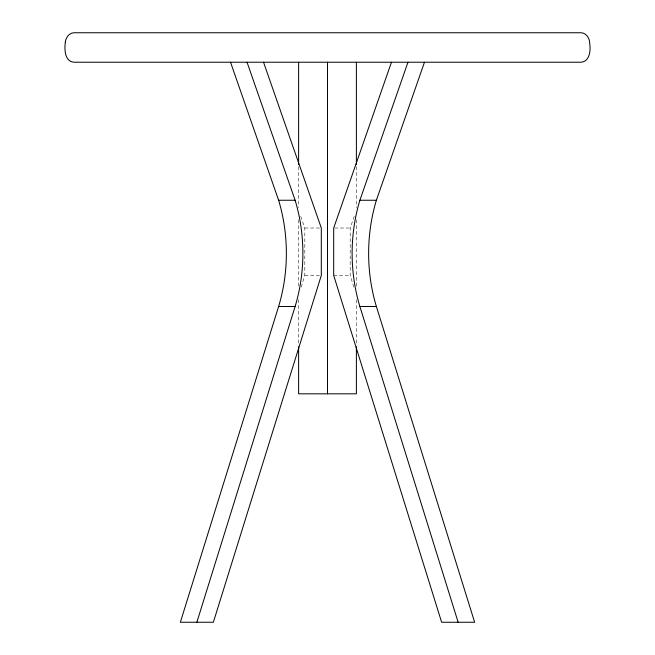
<?xml version="1.0" encoding="UTF-8"?>
<svg xmlns="http://www.w3.org/2000/svg" width="655" height="655" viewBox="0 0 655 655"><rect width="100%" height="100%" fill="white"/><g stroke="black" fill="none" stroke-linecap="round" stroke-linejoin="round"><path stroke-width="0.49" stroke-dasharray="3.27 2.46" d="M301.153 287.119L304.804 275.395L304.804 228.022L300.44 215.487M353.847 287.119L350.196 275.395L350.196 228.022L354.56 215.487M304.804 228.022L320.336 228.022M334.664 228.022L350.196 228.022M304.804 275.395L321.31 275.395M333.69 275.395L350.196 275.395M356.385 166.616L356.385 207.553M356.385 219.834L356.385 287.381M356.385 299.662L356.385 343.67M298.615 166.616L298.615 207.553M298.615 219.834L298.615 287.381M298.615 299.662L298.615 343.67"/><path stroke-width="0.98" d="M263.539 62.225L321.31 228.022L321.31 275.395L213.366 622.25L180.354 622.25L278.621 306.483C288.953 272.12 288.953 234.621 278.621 200.25L230.527 62.225M196.86 622.25L295.127 306.483C305.459 272.12 305.459 234.621 295.127 200.25L247.033 62.225M407.967 62.225L359.873 200.25C349.541 234.621 349.541 272.12 359.873 306.483L458.14 622.25M424.473 62.225L376.379 200.25C366.047 234.621 366.047 272.12 376.379 306.483L474.646 622.25L441.634 622.25L333.69 275.395L333.69 228.022L391.461 62.225M278.621 200.25L295.127 200.25M359.873 200.25L376.379 200.25M278.621 306.483L295.127 306.483M359.873 306.483L376.379 306.483M356.385 62.225L356.385 164.569M356.385 346.741L356.385 393.819L298.615 393.819L298.615 346.741M327.5 62.225L327.5 393.819M298.615 62.225L298.615 164.569M65.328 42.362C64.337 49.207 64.616 61.537 74.007 62.225L580.993 62.225C589.754 61.685 590.745 50.402 589.746 43.803C589.877 38.768 586.52 32.865 580.993 32.75L74.007 32.75C69.029 32.816 65.705 37.785 65.328 42.362"/></g></svg>
